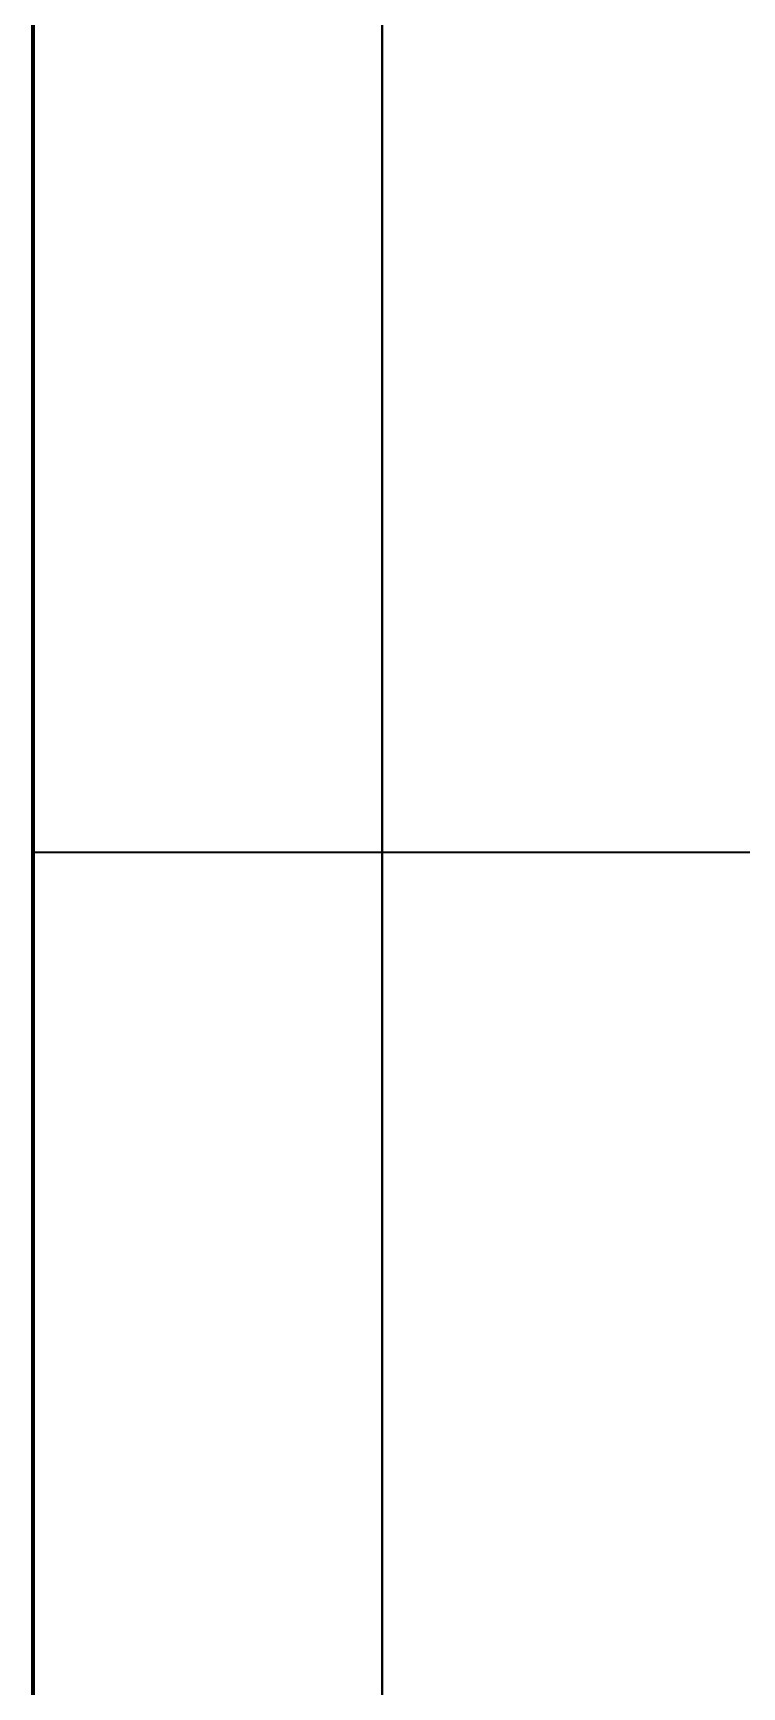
# Model space of a CAD drawing. Header units: millimetres. Extents: x 0 to 2382, y 0 to 420.
# Drawn here: x 138.4 to 139.009, y 123.283 to 124.704 of the extents above; entities that cross this region are included whole.
import ezdxf

# ---------------------------------------------------------------- set-up
doc = ezdxf.new("R2010")
doc.units = ezdxf.units.MM
doc.linetypes.add('IRAM-E-TRAZOS', pattern=[5, 4, -1])
doc.layers.add('01-VISIBLE', color=7, linetype='CONTINUOUS', lineweight=70)
doc.layers.add('02-OCULTA', color=4, linetype='IRAM-E-TRAZOS', lineweight=35)

msp = doc.modelspace()

# ---------------------------------------------------------------- linework, layer by layer
at = {"layer": '01-VISIBLE'}
msp.add_lwpolyline([(138.4, 123.2125), (138.4, 123.3), (138.4, 123.3875), (138.4, 123.475), (138.4, 123.5625), (138.4, 123.65), (138.4, 123.7375), (138.4, 123.825), (138.4, 123.9125), (138.4, 124), (138.4, 124.0875), (138.4, 124.175), (138.4, 124.2625), (138.4, 124.35), (138.4, 124.4375), (138.4, 124.525), (138.4, 124.6125), (138.4, 124.7), (138.4, 124.7875)], dxfattribs=at)
at = {"layer": '02-OCULTA'}
msp.add_line((144.4, 124), (138.4, 124), dxfattribs=at)
for points in [[(138.4, 123.244), (138.4, 123.307), (138.4, 123.37), (138.4, 123.433), (138.4, 123.496), (138.4, 123.559), (138.4, 123.622), (138.4, 123.685), (138.4, 123.748), (138.4, 123.811), (138.4, 123.874), (138.4, 123.937), (138.4, 124), (138.4, 124.063), (138.4, 124.126), (138.4, 124.189), (138.4, 124.252), (138.4, 124.315), (138.4, 124.378), (138.4, 124.441), (138.4, 124.504), (138.4, 124.567), (138.4, 124.63), (138.4, 124.693), (138.4, 124.756)], [(138.4, 124.753), (138.4, 124.7028), (138.4, 124.6526), (138.4, 124.6024), (138.4, 124.5522), (138.4, 124.502), (138.4, 124.4518), (138.4, 124.4016), (138.4, 124.3514), (138.4, 124.3012), (138.4, 124.251), (138.4, 124.2008), (138.4, 124.1506), (138.4, 124.1004), (138.4, 124.0502), (138.4, 124)], [(138.4, 124.7521), (138.4, 124.702), (138.4, 124.6519), (138.4, 124.6017), (138.4, 124.5516), (138.4, 124.5014), (138.4, 124.4513), (138.4, 124.4011), (138.4, 124.351), (138.4, 124.3009), (138.4, 124.2507), (138.4, 124.2006), (138.4, 124.1504), (138.4, 124.1003), (138.4, 124.0501), (138.4, 124)], [(138.4, 123.25), (138.4, 123.3), (138.4, 123.35), (138.4, 123.4), (138.4, 123.45), (138.4, 123.5), (138.4, 123.55), (138.4, 123.6), (138.4, 123.65), (138.4, 123.7), (138.4, 123.75), (138.4, 123.8), (138.4, 123.85), (138.4, 123.9), (138.4, 123.95), (138.4, 124), (138.4, 124.05), (138.4, 124.1), (138.4, 124.15), (138.4, 124.2), (138.4, 124.25), (138.4, 124.3), (138.4, 124.35), (138.4, 124.4), (138.4, 124.45), (138.4, 124.5), (138.4, 124.55), (138.4, 124.6), (138.4, 124.65), (138.4, 124.7), (138.4, 124.75)], [(138.4, 124.75), (138.4, 124.7), (138.4, 124.65), (138.4, 124.6), (138.4, 124.55), (138.4, 124.5), (138.4, 124.45), (138.4, 124.4), (138.4, 124.35), (138.4, 124.3), (138.4, 124.25), (138.4, 124.2), (138.4, 124.15), (138.4, 124.1), (138.4, 124.05), (138.4, 124)], [(138.7, 123.244), (138.7, 123.307), (138.7, 123.37), (138.7, 123.433), (138.7, 123.496), (138.7, 123.559), (138.7, 123.622), (138.7, 123.685), (138.7, 123.748), (138.7, 123.811), (138.7, 123.874), (138.7, 123.937), (138.7, 124), (138.7, 124.063), (138.7, 124.126), (138.7, 124.189), (138.7, 124.252), (138.7, 124.315), (138.7, 124.378), (138.7, 124.441), (138.7, 124.504), (138.7, 124.567), (138.7, 124.63), (138.7, 124.693), (138.7, 124.756)], [(138.7, 124.753), (138.7, 124.7028), (138.7, 124.6526), (138.7, 124.6024), (138.7, 124.5522), (138.7, 124.502), (138.7, 124.4518), (138.7, 124.4016), (138.7, 124.3514), (138.7, 124.3012), (138.7, 124.251), (138.7, 124.2008), (138.7, 124.1506), (138.7, 124.1004), (138.7, 124.0502), (138.7, 124)], [(138.7, 124.753), (138.7, 124.7028), (138.7, 124.6526), (138.7, 124.6024), (138.7, 124.5522), (138.7, 124.502), (138.7, 124.4518), (138.7, 124.4016), (138.7, 124.3514), (138.7, 124.3012), (138.7, 124.251), (138.7, 124.2008), (138.7, 124.1506), (138.7, 124.1004), (138.7, 124.0502), (138.7, 124)], [(138.7, 123.256), (138.7, 123.318), (138.7, 123.38), (138.7, 123.442), (138.7, 123.504), (138.7, 123.566), (138.7, 123.628), (138.7, 123.69), (138.7, 123.752), (138.7, 123.814), (138.7, 123.876), (138.7, 123.938), (138.7, 124), (138.7, 124.062), (138.7, 124.124), (138.7, 124.186), (138.7, 124.248), (138.7, 124.31), (138.7, 124.372), (138.7, 124.434), (138.7, 124.496), (138.7, 124.558), (138.7, 124.62), (138.7, 124.682), (138.7, 124.744)], [(138.4, 123.2385), (138.4, 123.2892), (138.4, 123.34), (138.4, 123.3908), (138.4, 123.4415), (138.4, 123.4923), (138.4, 123.5431), (138.4, 123.5938), (138.4, 123.6446), (138.4, 123.6954), (138.4, 123.7462), (138.4, 123.7969), (138.4, 123.8477), (138.4, 123.8985), (138.4, 123.9492), (138.4, 124), (138.4, 124.0508), (138.4, 124.1015), (138.4, 124.1523), (138.4, 124.2031), (138.4, 124.2538), (138.4, 124.3046), (138.4, 124.3554), (138.4, 124.4062), (138.4, 124.4569), (138.4, 124.5077), (138.4, 124.5585), (138.4, 124.6092), (138.4, 124.66), (138.4, 124.7108)], [(138.4, 124.7108), (138.4, 124.66), (138.4, 124.6092), (138.4, 124.5585), (138.4, 124.5077), (138.4, 124.4569), (138.4, 124.4062), (138.4, 124.3554), (138.4, 124.3046), (138.4, 124.2538), (138.4, 124.2031), (138.4, 124.1523), (138.4, 124.1015), (138.4, 124.0508), (138.4, 124)], [(138.4, 123.2385), (138.4, 123.2892), (138.4, 123.34), (138.4, 123.3908), (138.4, 123.4415), (138.4, 123.4923), (138.4, 123.5431), (138.4, 123.5938), (138.4, 123.6446), (138.4, 123.6954), (138.4, 123.7462), (138.4, 123.7969), (138.4, 123.8477), (138.4, 123.8985), (138.4, 123.9492), (138.4, 124), (138.4, 124.0508), (138.4, 124.1015), (138.4, 124.1523), (138.4, 124.2031), (138.4, 124.2538), (138.4, 124.3046), (138.4, 124.3554), (138.4, 124.4062), (138.4, 124.4569), (138.4, 124.5077), (138.4, 124.5585), (138.4, 124.6092), (138.4, 124.66), (138.4, 124.7108)], [(138.4, 124.7108), (138.4, 124.66), (138.4, 124.6092), (138.4, 124.5585), (138.4, 124.5077), (138.4, 124.4569), (138.4, 124.4062), (138.4, 124.3554), (138.4, 124.3046), (138.4, 124.2538), (138.4, 124.2031), (138.4, 124.1523), (138.4, 124.1015), (138.4, 124.0508), (138.4, 124)], [(138.4, 123.2449), (138.4, 123.2953), (138.4, 123.3456), (138.4, 123.3959), (138.4, 123.4463), (138.4, 123.4966), (138.4, 123.5469), (138.4, 123.5973), (138.4, 123.6476), (138.4, 123.698), (138.4, 123.7483), (138.4, 123.7986), (138.4, 123.849), (138.4, 123.8993), (138.4, 123.9497), (138.4, 124), (138.4, 124.0503), (138.4, 124.1007), (138.4, 124.151), (138.4, 124.2014), (138.4, 124.2517), (138.4, 124.302), (138.4, 124.3524), (138.4, 124.4027), (138.4, 124.4531), (138.4, 124.5034), (138.4, 124.5537), (138.4, 124.6041), (138.4, 124.6544), (138.4, 124.7047)], [(138.4, 124.7047), (138.4, 124.6544), (138.4, 124.6041), (138.4, 124.5537), (138.4, 124.5034), (138.4, 124.4531), (138.4, 124.4027), (138.4, 124.3524), (138.4, 124.302), (138.4, 124.2517), (138.4, 124.2014), (138.4, 124.151), (138.4, 124.1007), (138.4, 124.0503), (138.4, 124)], [(138.4, 124), (138.4, 123.95), (138.4, 123.9), (138.4, 123.85), (138.4, 123.8), (138.4, 123.75), (138.4, 123.7), (138.4, 123.65), (138.4, 123.6), (138.4, 123.55), (138.4, 123.5), (138.4, 123.45), (138.4, 123.4), (138.4, 123.35), (138.4, 123.3), (138.4, 123.25)], [(138.4, 124), (138.4, 123.95), (138.4, 123.9), (138.4, 123.85), (138.4, 123.8), (138.4, 123.75), (138.4, 123.7), (138.4, 123.65), (138.4, 123.6), (138.4, 123.55), (138.4, 123.5), (138.4, 123.45), (138.4, 123.4), (138.4, 123.35), (138.4, 123.3), (138.4, 123.25)], [(138.4, 124), (138.4, 123.9492), (138.4, 123.8985), (138.4, 123.8477), (138.4, 123.7969), (138.4, 123.7462), (138.4, 123.6954), (138.4, 123.6446), (138.4, 123.5938), (138.4, 123.5431), (138.4, 123.4923), (138.4, 123.4415), (138.4, 123.3908), (138.4, 123.34), (138.4, 123.2892), (138.4, 123.2385)], [(138.4, 124), (138.4, 123.9497), (138.4, 123.8993), (138.4, 123.849), (138.4, 123.7986), (138.4, 123.7483), (138.4, 123.698), (138.4, 123.6476), (138.4, 123.5973), (138.4, 123.5469), (138.4, 123.4966), (138.4, 123.4463), (138.4, 123.3959), (138.4, 123.3456), (138.4, 123.2953), (138.4, 123.2449)], [(138.4, 124), (138.4, 123.95), (138.4, 123.9), (138.4, 123.85), (138.4, 123.8), (138.4, 123.75), (138.4, 123.7), (138.4, 123.65), (138.4, 123.6), (138.4, 123.55), (138.4, 123.5), (138.4, 123.45), (138.4, 123.4), (138.4, 123.35), (138.4, 123.3), (138.4, 123.25)], [(138.4, 124), (138.4, 123.9492), (138.4, 123.8985), (138.4, 123.8477), (138.4, 123.7969), (138.4, 123.7462), (138.4, 123.6954), (138.4, 123.6446), (138.4, 123.5938), (138.4, 123.5431), (138.4, 123.4923), (138.4, 123.4415), (138.4, 123.3908), (138.4, 123.34), (138.4, 123.2892), (138.4, 123.2385)], [(138.7, 124), (138.7, 123.95), (138.7, 123.9), (138.7, 123.85), (138.7, 123.8), (138.7, 123.75), (138.7, 123.7), (138.7, 123.65), (138.7, 123.6), (138.7, 123.55), (138.7, 123.5), (138.7, 123.45), (138.7, 123.4), (138.7, 123.35), (138.7, 123.3), (138.7, 123.25)], [(138.7, 124), (138.7, 123.95), (138.7, 123.9), (138.7, 123.85), (138.7, 123.8), (138.7, 123.75), (138.7, 123.7), (138.7, 123.65), (138.7, 123.6), (138.7, 123.55), (138.7, 123.5), (138.7, 123.45), (138.7, 123.4), (138.7, 123.35), (138.7, 123.3), (138.7, 123.25)]]:
    msp.add_lwpolyline(points, dxfattribs=at)

doc.saveas('drawing.dxf')
